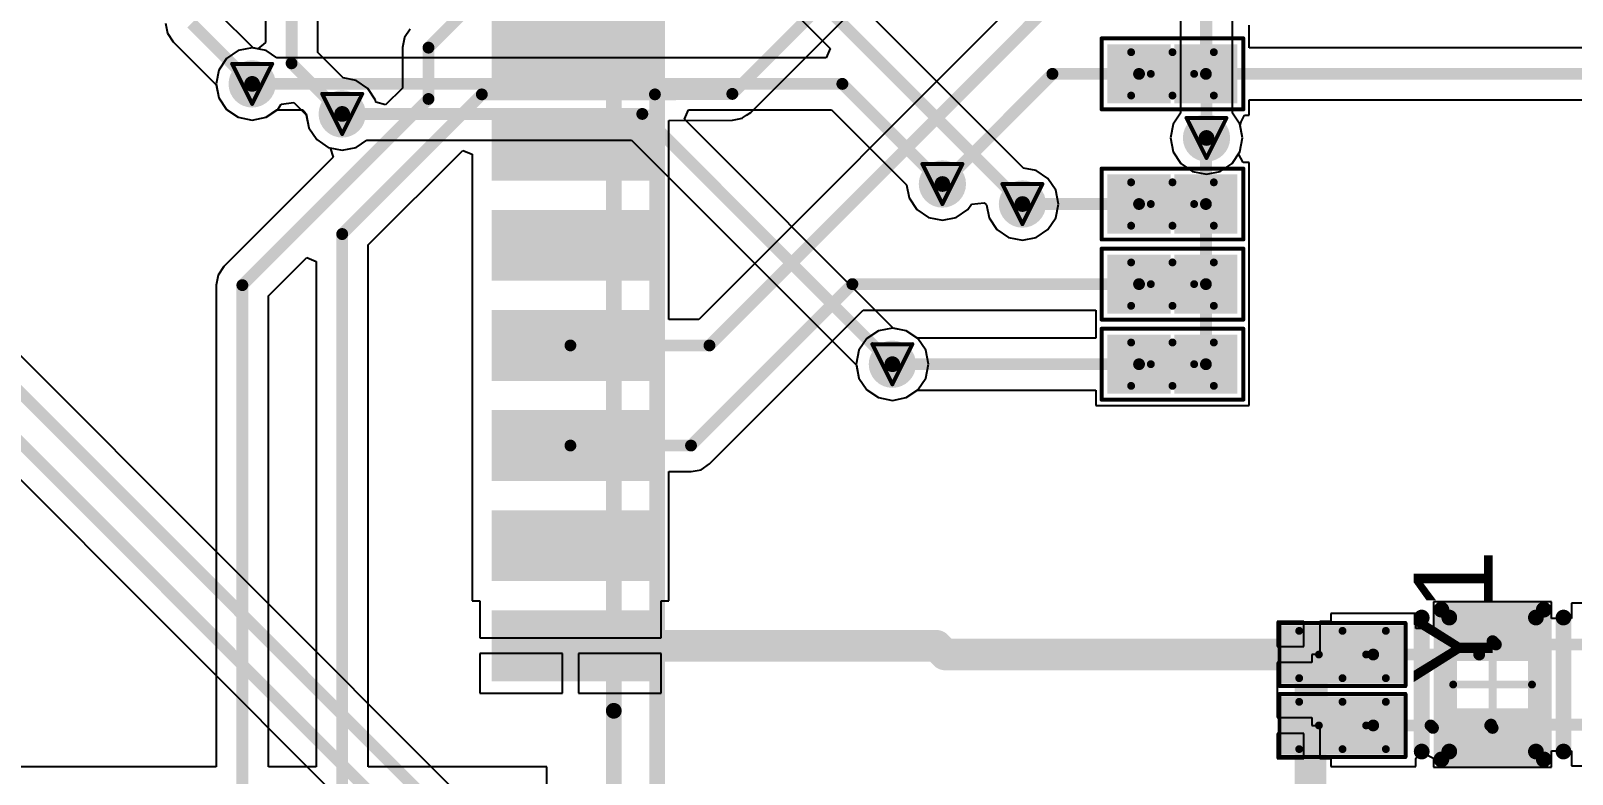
# Model space of a CAD drawing. Header units: millimetres. Extents: x 9.6 to 105, y 7.6 to 66.9.
# Drawn here: x 28.43 to 48, y 45.47 to 54.9 of the extents above; entities that cross this region are included whole.
import ezdxf

# ---------------------------------------------------------------- set-up
doc = ezdxf.new("R2010")
doc.units = ezdxf.units.MM
for name, color, linetype in [('BottomLayer', 5, 'Continuous'), ('BottomSolder', 6, 'Continuous'), ('DrillDrawing', 1, 'Continuous'), ('Mechanical13', 56, 'Continuous'), ('Mechanical15', 56, 'Continuous'), ('Mechanical16', 56, 'Continuous'), ('Mechanical2', 216, 'Continuous'), ('Mechanical3', 76, 'Continuous'), ('Mechanical5', 56, 'Continuous'), ('TopLayer', 1, 'Continuous'), ('TopOverlay', 2, 'Continuous'), ('TopPaste', 8, 'Continuous'), ('TopSolder', 216, 'Continuous'), ('ViaHoleLayer', 16, 'Continuous')]:
    doc.layers.add(name, color=color, linetype=linetype)
doc.styles.add('Arial', font='arial.ttf', dxfattribs={"height": 0.2})

msp = doc.modelspace()

# ---------------------------------------------------------------- hatches: boundary and pattern name
at = {"layer": 'BottomLayer'}
h = msp.add_hatch(color=5, dxfattribs=at)
edge = h.paths.add_edge_path()
edge.add_arc((31.242, 54.229), 0.2, 0, 360)
h = msp.add_hatch(color=5, dxfattribs=at)
edge = h.paths.add_edge_path()
edge.add_arc((32.385, 53.848), 0.2, 0, 360)
h = msp.add_hatch(color=5, dxfattribs=at)
edge = h.paths.add_edge_path()
edge.add_arc((43.358, 53.543), 0.2, 0, 360)
h = msp.add_hatch(color=5, dxfattribs=at)
edge = h.paths.add_edge_path()
edge.add_arc((40.005, 52.959), 0.2, 0, 360)
h = msp.add_hatch(color=5, dxfattribs=at)
edge = h.paths.add_edge_path()
edge.add_arc((41.021, 52.705), 0.2, 0, 360)
h = msp.add_hatch(color=5, dxfattribs=at)
edge = h.paths.add_edge_path()
edge.add_arc((39.37, 50.673), 0.2, 0, 360)
at = {"layer": 'BottomSolder'}
h = msp.add_hatch(color=6, dxfattribs=at)
edge = h.paths.add_edge_path()
edge.add_arc((31.242, 54.229), 0.3, 0, 360)
h = msp.add_hatch(color=6, dxfattribs=at)
edge = h.paths.add_edge_path()
edge.add_arc((32.385, 53.848), 0.3, 0, 360)
h = msp.add_hatch(color=6, dxfattribs=at)
edge = h.paths.add_edge_path()
edge.add_arc((43.358, 53.543), 0.3, 0, 360)
h = msp.add_hatch(color=6, dxfattribs=at)
edge = h.paths.add_edge_path()
edge.add_arc((40.005, 52.959), 0.3, 0, 360)
h = msp.add_hatch(color=6, dxfattribs=at)
edge = h.paths.add_edge_path()
edge.add_arc((41.021, 52.705), 0.3, 0, 360)
h = msp.add_hatch(color=6, dxfattribs=at)
edge = h.paths.add_edge_path()
edge.add_arc((39.37, 50.673), 0.3, 0, 360)
at = {"layer": 'TopLayer'}
for points in [[(34.283, 54.271), (34.283, 55.171), (36.283, 55.171), (36.283, 54.271)], [(42.201, 54.081), (42.201, 54.631), (42.801, 54.631), (42.801, 54.081)], [(43.051, 54.081), (43.051, 54.631), (43.651, 54.631), (43.651, 54.081)], [(34.283, 53.001), (34.283, 53.901), (36.283, 53.901), (36.283, 53.001)], [(42.201, 52.43), (42.201, 52.98), (42.801, 52.98), (42.801, 52.43)], [(43.051, 52.43), (43.051, 52.98), (43.651, 52.98), (43.651, 52.43)], [(34.283, 51.731), (34.283, 52.631), (36.283, 52.631), (36.283, 51.731)], [(42.201, 51.414), (42.201, 51.964), (42.801, 51.964), (42.801, 51.414)], [(43.051, 51.414), (43.051, 51.964), (43.651, 51.964), (43.651, 51.414)], [(34.283, 50.461), (34.283, 51.361), (36.283, 51.361), (36.283, 50.461)], [(42.201, 50.398), (42.201, 50.948), (42.801, 50.948), (42.801, 50.398)], [(43.051, 50.398), (43.051, 50.948), (43.651, 50.948), (43.651, 50.398)], [(34.283, 49.191), (34.283, 50.091), (36.283, 50.091), (36.283, 49.191)], [(34.283, 47.921), (34.283, 48.821), (36.283, 48.821), (36.283, 47.921)], [(34.283, 46.651), (34.283, 47.551), (36.283, 47.551), (36.283, 46.651)], [(46.49, 46.909), (46.49, 47.409), (47.49, 47.409), (47.49, 46.909)], [(44.985, 47.26), (44.985, 46.72), (44.405, 46.72), (44.405, 47.26)], [(45.765, 47.26), (45.765, 46.72), (45.185, 46.72), (45.185, 47.26)], [(44.985, 46.36), (44.985, 45.82), (44.405, 45.82), (44.405, 46.36)], [(45.765, 46.36), (45.765, 45.82), (45.185, 45.82), (45.185, 46.36)], [(46.49, 45.809), (46.49, 46.309), (47.49, 46.309), (47.49, 45.809)]]:
    msp.add_hatch(color=1, dxfattribs=at).paths.add_polyline_path(points)
h = msp.add_hatch(color=1, dxfattribs=at)
edge = h.paths.add_edge_path()
edge.add_arc((31.242, 54.229), 0.2, 0, 360)
h = msp.add_hatch(color=1, dxfattribs=at)
edge = h.paths.add_edge_path()
edge.add_arc((32.385, 53.848), 0.2, 0, 360)
h = msp.add_hatch(color=1, dxfattribs=at)
edge = h.paths.add_edge_path()
edge.add_arc((43.358, 53.543), 0.2, 0, 360)
h = msp.add_hatch(color=1, dxfattribs=at)
edge = h.paths.add_edge_path()
edge.add_arc((40.005, 52.959), 0.2, 0, 360)
h = msp.add_hatch(color=1, dxfattribs=at)
edge = h.paths.add_edge_path()
edge.add_arc((41.021, 52.705), 0.2, 0, 360)
h = msp.add_hatch(color=1, dxfattribs=at)
edge = h.paths.add_edge_path()
edge.add_arc((39.37, 50.673), 0.2, 0, 360)
at = {"layer": 'TopPaste'}
for points in [[(34.283, 54.271), (34.283, 55.171), (36.283, 55.171), (36.283, 54.271)], [(42.251, 54.131), (42.251, 54.581), (42.751, 54.581), (42.751, 54.131)], [(43.101, 54.131), (43.101, 54.581), (43.601, 54.581), (43.601, 54.131)], [(34.283, 53.001), (34.283, 53.901), (36.283, 53.901), (36.283, 53.001)], [(42.251, 52.48), (42.251, 52.93), (42.751, 52.93), (42.751, 52.48)], [(43.101, 52.48), (43.101, 52.93), (43.601, 52.93), (43.601, 52.48)], [(34.283, 51.731), (34.283, 52.631), (36.283, 52.631), (36.283, 51.731)], [(42.251, 51.464), (42.251, 51.914), (42.751, 51.914), (42.751, 51.464)], [(43.101, 51.464), (43.101, 51.914), (43.601, 51.914), (43.601, 51.464)], [(34.283, 50.461), (34.283, 51.361), (36.283, 51.361), (36.283, 50.461)], [(42.251, 50.448), (42.251, 50.898), (42.751, 50.898), (42.751, 50.448)], [(43.101, 50.448), (43.101, 50.898), (43.601, 50.898), (43.601, 50.448)], [(34.283, 49.191), (34.283, 50.091), (36.283, 50.091), (36.283, 49.191)], [(34.283, 47.921), (34.283, 48.821), (36.283, 48.821), (36.283, 47.921)], [(34.283, 46.651), (34.283, 47.551), (36.283, 47.551), (36.283, 46.651)], [(46.49, 46.909), (46.49, 47.409), (47.49, 47.409), (47.49, 46.909)], [(44.935, 47.21), (44.935, 46.77), (44.455, 46.77), (44.455, 47.21)], [(45.715, 47.21), (45.715, 46.77), (45.235, 46.77), (45.235, 47.21)], [(44.935, 46.31), (44.935, 45.87), (44.455, 45.87), (44.455, 46.31)], [(45.715, 46.31), (45.715, 45.87), (45.235, 45.87), (45.235, 46.31)], [(46.49, 45.809), (46.49, 46.309), (47.49, 46.309), (47.49, 45.809)]]:
    msp.add_hatch(color=8, dxfattribs=at).paths.add_polyline_path(points)
at = {"layer": 'TopSolder'}
for points in [[(34.283, 54.271), (34.283, 55.171), (36.283, 55.171), (36.283, 54.271)], [(42.101, 53.981), (42.101, 54.731), (42.901, 54.731), (42.901, 53.981)], [(42.951, 53.981), (42.951, 54.731), (43.751, 54.731), (43.751, 53.981)], [(34.283, 53.001), (34.283, 53.901), (36.283, 53.901), (36.283, 53.001)], [(42.101, 52.33), (42.101, 53.08), (42.901, 53.08), (42.901, 52.33)], [(42.951, 52.33), (42.951, 53.08), (43.751, 53.08), (43.751, 52.33)], [(34.283, 51.731), (34.283, 52.631), (36.283, 52.631), (36.283, 51.731)], [(42.101, 51.314), (42.101, 52.064), (42.901, 52.064), (42.901, 51.314)], [(42.951, 51.314), (42.951, 52.064), (43.751, 52.064), (43.751, 51.314)], [(34.283, 50.461), (34.283, 51.361), (36.283, 51.361), (36.283, 50.461)], [(42.101, 50.298), (42.101, 51.048), (42.901, 51.048), (42.901, 50.298)], [(42.951, 50.298), (42.951, 51.048), (43.751, 51.048), (43.751, 50.298)], [(34.283, 49.191), (34.283, 50.091), (36.283, 50.091), (36.283, 49.191)], [(34.283, 47.921), (34.283, 48.821), (36.283, 48.821), (36.283, 47.921)], [(34.283, 46.651), (34.283, 47.551), (36.283, 47.551), (36.283, 46.651)], [(45.085, 47.36), (45.085, 46.62), (44.305, 46.62), (44.305, 47.36)], [(45.865, 47.36), (45.865, 46.62), (45.085, 46.62), (45.085, 47.36)], [(46.49, 46.909), (46.49, 47.409), (47.49, 47.409), (47.49, 46.909)], [(45.085, 46.46), (45.085, 45.72), (44.305, 45.72), (44.305, 46.46)], [(45.865, 46.46), (45.865, 45.72), (45.085, 45.72), (45.085, 46.46)], [(46.49, 45.809), (46.49, 46.309), (47.49, 46.309), (47.49, 45.809)]]:
    msp.add_hatch(color=216, dxfattribs=at).paths.add_polyline_path(points)
h = msp.add_hatch(color=216, dxfattribs=at)
edge = h.paths.add_edge_path()
edge.add_arc((31.242, 54.229), 0.3, 0, 360)
h = msp.add_hatch(color=216, dxfattribs=at)
edge = h.paths.add_edge_path()
edge.add_arc((32.385, 53.848), 0.3, 0, 360)
h = msp.add_hatch(color=216, dxfattribs=at)
edge = h.paths.add_edge_path()
edge.add_arc((43.358, 53.543), 0.3, 0, 360)
h = msp.add_hatch(color=216, dxfattribs=at)
edge = h.paths.add_edge_path()
edge.add_arc((40.005, 52.959), 0.3, 0, 360)
h = msp.add_hatch(color=216, dxfattribs=at)
edge = h.paths.add_edge_path()
edge.add_arc((41.021, 52.705), 0.3, 0, 360)
h = msp.add_hatch(color=216, dxfattribs=at)
edge = h.paths.add_edge_path()
edge.add_arc((39.37, 50.673), 0.3, 0, 360)
at = {"layer": 'ViaHoleLayer'}
h = msp.add_hatch(color=16, dxfattribs=at)
edge = h.paths.add_edge_path()
edge.add_arc((31.242, 54.229), 0.1, 0, 360)
h = msp.add_hatch(color=16, dxfattribs=at)
edge = h.paths.add_edge_path()
edge.add_arc((32.385, 53.848), 0.1, 0, 360)
h = msp.add_hatch(color=16, dxfattribs=at)
edge = h.paths.add_edge_path()
edge.add_arc((43.358, 53.543), 0.1, 0, 360)
h = msp.add_hatch(color=16, dxfattribs=at)
edge = h.paths.add_edge_path()
edge.add_arc((40.005, 52.959), 0.1, 0, 360)
h = msp.add_hatch(color=16, dxfattribs=at)
edge = h.paths.add_edge_path()
edge.add_arc((41.021, 52.705), 0.1, 0, 360)
h = msp.add_hatch(color=16, dxfattribs=at)
edge = h.paths.add_edge_path()
edge.add_arc((39.37, 50.673), 0.1, 0, 360)

# ---------------------------------------------------------------- linework, layer by layer
at = {"layer": 'BottomLayer'}
for p, q in [((43.689, 53.857), (43.689, 57.404)), ((43.026, 57.267), (43.026, 53.857)), ((41.033, 53.161), (38.388, 55.806)), ((37.709, 55.549), (38.58, 54.678)), ((31.066, 54.653), (30.918, 54.553)), ((31.242, 54.688), (31.066, 54.653)), ((31.418, 54.653), (31.242, 54.688)), ((31.556, 54.56), (31.418, 54.653)), ((38.58, 54.678), (38.531, 54.56)), ((30.818, 54.405), (30.783, 54.229)), ((30.918, 54.553), (30.818, 54.405)), ((38.531, 54.56), (31.556, 54.56)), ((30.783, 54.229), (30.818, 54.053)), ((30.818, 54.053), (30.918, 53.905)), ((30.918, 53.905), (31.066, 53.805)), ((31.418, 53.805), (31.556, 53.898)), ((31.556, 53.898), (31.885, 53.898)), ((31.885, 53.898), (31.926, 53.848)), ((31.926, 53.848), (31.961, 53.672)), ((36.731, 53.78), (36.78, 53.898)), ((36.78, 53.898), (38.598, 53.898)), ((38.598, 53.898), (39.549, 52.947)), ((43.026, 53.857), (42.934, 53.719)), ((43.782, 53.719), (43.689, 53.857)), ((31.066, 53.805), (31.242, 53.77)), ((31.242, 53.77), (31.418, 53.805)), ((31.961, 53.672), (32.061, 53.524)), ((39.382, 51.129), (36.731, 53.78)), ((42.934, 53.719), (42.899, 53.543)), ((43.817, 53.543), (43.782, 53.719)), ((32.061, 53.524), (32.209, 53.424)), ((32.209, 53.424), (32.385, 53.389)), ((32.385, 53.389), (32.561, 53.424)), ((32.561, 53.424), (32.699, 53.517)), ((32.699, 53.517), (36.058, 53.517)), ((36.058, 53.517), (38.914, 50.661)), ((42.899, 53.543), (42.934, 53.368)), ((43.782, 53.368), (43.817, 53.543)), ((42.934, 53.368), (43.033, 53.219)), ((43.682, 53.219), (43.782, 53.368)), ((41.197, 53.129), (41.033, 53.161)), ((41.345, 53.029), (41.197, 53.129)), ((43.033, 53.219), (43.182, 53.119)), ((43.182, 53.119), (43.358, 53.084)), ((43.358, 53.084), (43.533, 53.119)), ((43.533, 53.119), (43.682, 53.219)), ((37.223, 41.858), (26.239, 52.842)), ((39.549, 52.947), (39.581, 52.783)), ((41.445, 52.881), (41.345, 53.029)), ((41.48, 52.705), (41.445, 52.881)), ((39.581, 52.783), (39.681, 52.635)), ((40.329, 52.635), (40.375, 52.703)), ((40.375, 52.703), (40.536, 52.721)), ((40.536, 52.721), (40.565, 52.693)), ((40.565, 52.693), (40.597, 52.529)), ((41.445, 52.529), (41.48, 52.705)), ((39.681, 52.635), (39.829, 52.535)), ((39.829, 52.535), (40.005, 52.5)), ((40.005, 52.5), (40.181, 52.535)), ((40.181, 52.535), (40.329, 52.635)), ((40.597, 52.529), (40.697, 52.381)), ((41.345, 52.381), (41.445, 52.529)), ((25.166, 52.344), (36.12, 41.39)), ((40.697, 52.381), (40.845, 52.281)), ((40.845, 52.281), (41.021, 52.246)), ((41.021, 52.246), (41.197, 52.281)), ((41.197, 52.281), (41.345, 52.381)), ((39.546, 51.097), (39.382, 51.129)), ((39.694, 50.997), (39.546, 51.097)), ((39.794, 50.849), (39.694, 50.997)), ((39.829, 50.673), (39.794, 50.849)), ((38.914, 50.661), (38.946, 50.497)), ((38.946, 50.497), (39.046, 50.349)), ((39.694, 50.349), (39.794, 50.497)), ((39.794, 50.497), (39.829, 50.673)), ((39.046, 50.349), (39.194, 50.249)), ((39.546, 50.249), (39.694, 50.349)), ((39.194, 50.249), (39.37, 50.214)), ((39.37, 50.214), (39.546, 50.249))]:
    msp.add_line(p, q, dxfattribs=at)
at = {"layer": 'BottomLayer', "const_width": 0.15}
for points in [[(43.358, 53.543), (43.358, 57.404)], [(37.846, 55.88), (41.021, 52.705)], [(31.242, 54.229), (38.735, 54.229)], [(38.735, 54.229), (40.005, 52.959)], [(32.385, 53.848), (36.195, 53.848)], [(36.195, 53.848), (39.37, 50.673)], [(25.4, 52.578), (36.576, 41.402)], [(25.908, 52.705), (37.211, 41.402)]]:
    msp.add_lwpolyline(points, dxfattribs=at)
at = {"layer": 'BottomLayer', "const_width": 0.075}
for points in [[(31.204, 54.229, 1), (31.28, 54.229, 1)], [(38.697, 54.229, 1), (38.773, 54.229, 1)], [(38.697, 54.229, 1), (38.773, 54.229, 1)], [(32.347, 53.848, 1), (32.423, 53.848, 1)], [(36.157, 53.848, 1), (36.233, 53.848, 1)], [(36.157, 53.848, 1), (36.233, 53.848, 1)], [(43.32, 53.543, 1), (43.395, 53.543, 1)], [(39.967, 52.959, 1), (40.043, 52.959, 1)], [(40.983, 52.705, 1), (41.059, 52.705, 1)], [(39.332, 50.673, 1), (39.408, 50.673, 1)]]:
    msp.add_lwpolyline(points, format="xyb", close=True, dxfattribs=at)
at = {"layer": 'DrillDrawing', "const_width": 0.0508}
for points in [[(30.988, 54.483), (31.496, 54.483)], [(30.988, 54.483), (31.242, 53.975)], [(31.242, 53.975), (31.496, 54.483)], [(32.131, 54.102), (32.639, 54.102)], [(32.131, 54.102), (32.385, 53.594)], [(32.385, 53.594), (32.639, 54.102)], [(43.104, 53.797), (43.612, 53.797)], [(43.104, 53.797), (43.358, 53.289)], [(43.358, 53.289), (43.612, 53.797)], [(39.751, 53.213), (40.259, 53.213)], [(39.751, 53.213), (40.005, 52.705)], [(40.005, 52.705), (40.259, 53.213)], [(40.767, 52.959), (41.275, 52.959)], [(40.767, 52.959), (41.021, 52.451)], [(41.021, 52.451), (41.275, 52.959)], [(39.116, 50.927), (39.624, 50.927)], [(39.116, 50.927), (39.37, 50.419)], [(39.37, 50.419), (39.624, 50.927)]]:
    msp.add_lwpolyline(points, dxfattribs=at)
at = {"layer": 'DrillDrawing', "const_width": 0.0254}
for points in [[(30.975, 54.483, 1), (31.001, 54.483, 1)], [(30.975, 54.483, 1), (31.001, 54.483, 1)], [(31.483, 54.483, 1), (31.509, 54.483, 1)], [(31.483, 54.483, 1), (31.509, 54.483, 1)], [(32.118, 54.102, 1), (32.144, 54.102, 1)], [(32.118, 54.102, 1), (32.144, 54.102, 1)], [(32.626, 54.102, 1), (32.652, 54.102, 1)], [(32.626, 54.102, 1), (32.652, 54.102, 1)], [(31.229, 53.975, 1), (31.255, 53.975, 1)], [(31.229, 53.975, 1), (31.255, 53.975, 1)], [(43.091, 53.797, 1), (43.116, 53.797, 1)], [(43.091, 53.797, 1), (43.116, 53.797, 1)], [(43.599, 53.797, 1), (43.624, 53.797, 1)], [(43.599, 53.797, 1), (43.624, 53.797, 1)], [(32.372, 53.594, 1), (32.398, 53.594, 1)], [(32.372, 53.594, 1), (32.398, 53.594, 1)], [(39.738, 53.213, 1), (39.764, 53.213, 1)], [(39.738, 53.213, 1), (39.764, 53.213, 1)], [(40.246, 53.213, 1), (40.272, 53.213, 1)], [(40.246, 53.213, 1), (40.272, 53.213, 1)], [(43.345, 53.289, 1), (43.37, 53.289, 1)], [(43.345, 53.289, 1), (43.37, 53.289, 1)], [(40.754, 52.959, 1), (40.78, 52.959, 1)], [(40.754, 52.959, 1), (40.78, 52.959, 1)], [(41.262, 52.959, 1), (41.288, 52.959, 1)], [(41.262, 52.959, 1), (41.288, 52.959, 1)], [(39.992, 52.705, 1), (40.018, 52.705, 1)], [(39.992, 52.705, 1), (40.018, 52.705, 1)], [(41.008, 52.451, 1), (41.034, 52.451, 1)], [(41.008, 52.451, 1), (41.034, 52.451, 1)], [(39.103, 50.927, 1), (39.129, 50.927, 1)], [(39.103, 50.927, 1), (39.129, 50.927, 1)], [(39.611, 50.927, 1), (39.637, 50.927, 1)], [(39.611, 50.927, 1), (39.637, 50.927, 1)], [(39.357, 50.419, 1), (39.383, 50.419, 1)], [(39.357, 50.419, 1), (39.383, 50.419, 1)]]:
    msp.add_lwpolyline(points, format="xyb", close=True, dxfattribs=at)
at = {"layer": 'Mechanical13', "const_width": 0.1}
for points in [[(42.401, 54.631), (43.451, 54.631)], [(42.401, 54.081), (42.401, 54.631)], [(43.451, 54.081), (43.451, 54.631)], [(42.401, 54.081), (43.451, 54.081)], [(42.401, 52.98), (43.451, 52.98)], [(42.401, 52.43), (42.401, 52.98)], [(43.451, 52.43), (43.451, 52.98)], [(42.401, 52.43), (43.451, 52.43)], [(42.401, 51.964), (43.451, 51.964)], [(42.401, 51.414), (42.401, 51.964)], [(43.451, 51.414), (43.451, 51.964)], [(42.401, 51.414), (43.451, 51.414)], [(42.401, 50.948), (43.451, 50.948)], [(42.401, 50.398), (42.401, 50.948)], [(43.451, 50.398), (43.451, 50.948)], [(42.401, 50.398), (43.451, 50.398)], [(44.535, 46.69), (44.535, 47.29)], [(44.535, 47.29), (45.635, 47.29)], [(45.635, 46.69), (45.635, 47.29)], [(44.535, 46.69), (45.635, 46.69)], [(44.535, 45.79), (44.535, 46.39)], [(44.535, 46.39), (45.635, 46.39)], [(45.635, 45.79), (45.635, 46.39)], [(44.535, 45.79), (45.635, 45.79)]]:
    msp.add_lwpolyline(points, dxfattribs=at)
at = {"layer": 'Mechanical13', "const_width": 0.05}
for points in [[(42.376, 54.631, 1), (42.426, 54.631, 1)], [(42.376, 54.631, 1), (42.426, 54.631, 1)], [(43.426, 54.631, 1), (43.476, 54.631, 1)], [(43.426, 54.631, 1), (43.476, 54.631, 1)], [(42.376, 54.081, 1), (42.426, 54.081, 1)], [(42.376, 54.081, 1), (42.426, 54.081, 1)], [(43.426, 54.081, 1), (43.476, 54.081, 1)], [(43.426, 54.081, 1), (43.476, 54.081, 1)], [(42.376, 52.98, 1), (42.426, 52.98, 1)], [(42.376, 52.98, 1), (42.426, 52.98, 1)], [(43.426, 52.98, 1), (43.476, 52.98, 1)], [(43.426, 52.98, 1), (43.476, 52.98, 1)], [(42.376, 52.43, 1), (42.426, 52.43, 1)], [(42.376, 52.43, 1), (42.426, 52.43, 1)], [(43.426, 52.43, 1), (43.476, 52.43, 1)], [(43.426, 52.43, 1), (43.476, 52.43, 1)], [(42.376, 51.964, 1), (42.426, 51.964, 1)], [(42.376, 51.964, 1), (42.426, 51.964, 1)], [(43.426, 51.964, 1), (43.476, 51.964, 1)], [(43.426, 51.964, 1), (43.476, 51.964, 1)], [(42.376, 51.414, 1), (42.426, 51.414, 1)], [(42.376, 51.414, 1), (42.426, 51.414, 1)], [(43.426, 51.414, 1), (43.476, 51.414, 1)], [(43.426, 51.414, 1), (43.476, 51.414, 1)], [(42.376, 50.948, 1), (42.426, 50.948, 1)], [(42.376, 50.948, 1), (42.426, 50.948, 1)], [(43.426, 50.948, 1), (43.476, 50.948, 1)], [(43.426, 50.948, 1), (43.476, 50.948, 1)], [(42.376, 50.398, 1), (42.426, 50.398, 1)], [(42.376, 50.398, 1), (42.426, 50.398, 1)], [(43.426, 50.398, 1), (43.476, 50.398, 1)], [(43.426, 50.398, 1), (43.476, 50.398, 1)], [(44.51, 47.29, 1), (44.56, 47.29, 1)], [(44.51, 47.29, 1), (44.56, 47.29, 1)], [(45.61, 47.29, 1), (45.66, 47.29, 1)], [(45.61, 47.29, 1), (45.66, 47.29, 1)], [(44.51, 46.69, 1), (44.56, 46.69, 1)], [(44.51, 46.69, 1), (44.56, 46.69, 1)], [(45.61, 46.69, 1), (45.66, 46.69, 1)], [(45.61, 46.69, 1), (45.66, 46.69, 1)], [(44.51, 46.39, 1), (44.56, 46.39, 1)], [(44.51, 46.39, 1), (44.56, 46.39, 1)], [(45.61, 46.39, 1), (45.66, 46.39, 1)], [(45.61, 46.39, 1), (45.66, 46.39, 1)], [(44.51, 45.79, 1), (44.56, 45.79, 1)], [(44.51, 45.79, 1), (44.56, 45.79, 1)], [(45.61, 45.79, 1), (45.66, 45.79, 1)], [(45.61, 45.79, 1), (45.66, 45.79, 1)]]:
    msp.add_lwpolyline(points, format="xyb", close=True, dxfattribs=at)
at = {"layer": 'Mechanical15'}
for points, const_width in [([(42.026, 54.806), (43.826, 54.806)], 0.05), ([(42.026, 53.906), (42.026, 54.806)], 0.05), ([(43.826, 53.906), (43.826, 54.806)], 0.05), ([(42.926, 54.081), (42.926, 54.631)], 0.1), ([(42.651, 54.356), (43.201, 54.356)], 0.1), ([(42.026, 53.906), (43.826, 53.906)], 0.05), ([(42.026, 53.155), (43.826, 53.155)], 0.05), ([(42.026, 52.255), (42.026, 53.155)], 0.05), ([(43.826, 52.255), (43.826, 53.155)], 0.05), ([(42.926, 52.43), (42.926, 52.98)], 0.1), ([(42.651, 52.705), (43.201, 52.705)], 0.1), ([(42.026, 52.255), (43.826, 52.255)], 0.05), ([(42.026, 52.139), (43.826, 52.139)], 0.05), ([(42.026, 51.239), (42.026, 52.139)], 0.05), ([(43.826, 51.239), (43.826, 52.139)], 0.05), ([(42.926, 51.414), (42.926, 51.964)], 0.1), ([(42.651, 51.689), (43.201, 51.689)], 0.1), ([(42.026, 51.239), (43.826, 51.239)], 0.05), ([(42.026, 51.123), (43.826, 51.123)], 0.05), ([(42.026, 50.223), (42.026, 51.123)], 0.05), ([(43.826, 50.223), (43.826, 51.123)], 0.05), ([(42.926, 50.398), (42.926, 50.948)], 0.1), ([(42.651, 50.673), (43.201, 50.673)], 0.1), ([(42.026, 50.223), (43.826, 50.223)], 0.05), ([(44.285, 46.59), (44.285, 47.39)], 0.05), ([(44.285, 47.39), (45.885, 47.39)], 0.05), ([(45.885, 46.59), (45.885, 47.39)], 0.05), ([(45.085, 46.69), (45.085, 47.29)], 0.1), ([(44.785, 46.99), (45.385, 46.99)], 0.1), ([(44.285, 46.59), (45.885, 46.59)], 0.05), ([(44.285, 45.69), (44.285, 46.49)], 0.05), ([(44.285, 46.49), (45.885, 46.49)], 0.05), ([(45.085, 45.79), (45.085, 46.39)], 0.1), ([(45.885, 45.69), (45.885, 46.49)], 0.05), ([(44.785, 46.09), (45.385, 46.09)], 0.1), ([(44.285, 45.69), (45.885, 45.69)], 0.05)]:
    msp.add_lwpolyline(points, dxfattribs=dict(at, const_width=const_width))
for points, const_width in [([(42.013, 54.806, 1), (42.038, 54.806, 1)], 0.025), ([(42.013, 54.806, 1), (42.038, 54.806, 1)], 0.025), ([(43.814, 54.806, 1), (43.839, 54.806, 1)], 0.025), ([(43.814, 54.806, 1), (43.839, 54.806, 1)], 0.025), ([(42.901, 54.631, 1), (42.951, 54.631, 1)], 0.05), ([(42.626, 54.356, 1), (42.676, 54.356, 1)], 0.05), ([(43.176, 54.356, 1), (43.226, 54.356, 1)], 0.05), ([(42.901, 54.081, 1), (42.951, 54.081, 1)], 0.05), ([(42.013, 53.906, 1), (42.038, 53.906, 1)], 0.025), ([(42.013, 53.906, 1), (42.038, 53.906, 1)], 0.025), ([(43.814, 53.906, 1), (43.839, 53.906, 1)], 0.025), ([(43.814, 53.906, 1), (43.839, 53.906, 1)], 0.025), ([(42.013, 53.155, 1), (42.038, 53.155, 1)], 0.025), ([(42.013, 53.155, 1), (42.038, 53.155, 1)], 0.025), ([(43.814, 53.155, 1), (43.839, 53.155, 1)], 0.025), ([(43.814, 53.155, 1), (43.839, 53.155, 1)], 0.025), ([(42.901, 52.98, 1), (42.951, 52.98, 1)], 0.05), ([(42.626, 52.705, 1), (42.676, 52.705, 1)], 0.05), ([(43.176, 52.705, 1), (43.226, 52.705, 1)], 0.05), ([(42.901, 52.43, 1), (42.951, 52.43, 1)], 0.05), ([(42.013, 52.255, 1), (42.038, 52.255, 1)], 0.025), ([(42.013, 52.255, 1), (42.038, 52.255, 1)], 0.025), ([(43.814, 52.255, 1), (43.839, 52.255, 1)], 0.025), ([(43.814, 52.255, 1), (43.839, 52.255, 1)], 0.025), ([(42.013, 52.139, 1), (42.038, 52.139, 1)], 0.025), ([(42.013, 52.139, 1), (42.038, 52.139, 1)], 0.025), ([(43.814, 52.139, 1), (43.839, 52.139, 1)], 0.025), ([(43.814, 52.139, 1), (43.839, 52.139, 1)], 0.025), ([(42.901, 51.964, 1), (42.951, 51.964, 1)], 0.05), ([(42.626, 51.689, 1), (42.676, 51.689, 1)], 0.05), ([(43.176, 51.689, 1), (43.226, 51.689, 1)], 0.05), ([(42.901, 51.414, 1), (42.951, 51.414, 1)], 0.05), ([(42.013, 51.239, 1), (42.038, 51.239, 1)], 0.025), ([(42.013, 51.239, 1), (42.038, 51.239, 1)], 0.025), ([(42.013, 51.123, 1), (42.038, 51.123, 1)], 0.025), ([(42.013, 51.123, 1), (42.038, 51.123, 1)], 0.025), ([(43.814, 51.239, 1), (43.839, 51.239, 1)], 0.025), ([(43.814, 51.239, 1), (43.839, 51.239, 1)], 0.025), ([(43.814, 51.123, 1), (43.839, 51.123, 1)], 0.025), ([(43.814, 51.123, 1), (43.839, 51.123, 1)], 0.025), ([(42.901, 50.948, 1), (42.951, 50.948, 1)], 0.05), ([(42.626, 50.673, 1), (42.676, 50.673, 1)], 0.05), ([(43.176, 50.673, 1), (43.226, 50.673, 1)], 0.05), ([(42.901, 50.398, 1), (42.951, 50.398, 1)], 0.05), ([(42.013, 50.223, 1), (42.038, 50.223, 1)], 0.025), ([(42.013, 50.223, 1), (42.038, 50.223, 1)], 0.025), ([(43.814, 50.223, 1), (43.839, 50.223, 1)], 0.025), ([(43.814, 50.223, 1), (43.839, 50.223, 1)], 0.025), ([(44.273, 47.39, 1), (44.298, 47.39, 1)], 0.025), ([(44.273, 47.39, 1), (44.298, 47.39, 1)], 0.025), ([(45.872, 47.39, 1), (45.897, 47.39, 1)], 0.025), ([(45.872, 47.39, 1), (45.897, 47.39, 1)], 0.025), ([(45.06, 47.29, 1), (45.11, 47.29, 1)], 0.05), ([(44.76, 46.99, 1), (44.81, 46.99, 1)], 0.05), ([(45.36, 46.99, 1), (45.41, 46.99, 1)], 0.05), ([(44.273, 46.59, 1), (44.298, 46.59, 1)], 0.025), ([(44.273, 46.59, 1), (44.298, 46.59, 1)], 0.025), ([(45.06, 46.69, 1), (45.11, 46.69, 1)], 0.05), ([(45.872, 46.59, 1), (45.897, 46.59, 1)], 0.025), ([(45.872, 46.59, 1), (45.897, 46.59, 1)], 0.025), ([(44.273, 46.49, 1), (44.298, 46.49, 1)], 0.025), ([(44.273, 46.49, 1), (44.298, 46.49, 1)], 0.025), ([(45.06, 46.39, 1), (45.11, 46.39, 1)], 0.05), ([(45.872, 46.49, 1), (45.897, 46.49, 1)], 0.025), ([(45.872, 46.49, 1), (45.897, 46.49, 1)], 0.025), ([(44.76, 46.09, 1), (44.81, 46.09, 1)], 0.05), ([(45.36, 46.09, 1), (45.41, 46.09, 1)], 0.05), ([(45.06, 45.79, 1), (45.11, 45.79, 1)], 0.05), ([(44.273, 45.69, 1), (44.298, 45.69, 1)], 0.025), ([(44.273, 45.69, 1), (44.298, 45.69, 1)], 0.025), ([(45.872, 45.69, 1), (45.897, 45.69, 1)], 0.025), ([(45.872, 45.69, 1), (45.897, 45.69, 1)], 0.025)]:
    msp.add_lwpolyline(points, format="xyb", close=True, dxfattribs=dict(at, const_width=const_width))
at = {"layer": 'Mechanical16', "const_width": 0.1}
for points in [[(46.99, 46.109), (46.99, 47.109)], [(46.49, 46.609), (47.49, 46.609)]]:
    msp.add_lwpolyline(points, dxfattribs=at)
at = {"layer": 'Mechanical16', "const_width": 0.05}
for points in [[(46.965, 47.109, 1), (47.015, 47.109, 1)], [(46.465, 46.609, 1), (46.515, 46.609, 1)], [(47.465, 46.609, 1), (47.515, 46.609, 1)], [(46.965, 46.109, 1), (47.015, 46.109, 1)]]:
    msp.add_lwpolyline(points, format="xyb", close=True, dxfattribs=at)
at = {"layer": 'Mechanical2', "const_width": 0.2}
for points in [[(35.833, 43.766), (35.833, 61.866)], [(46.44, 45.759), (46.44, 47.459)], [(46.44, 47.459), (47.54, 47.459)], [(47.54, 45.759), (47.54, 47.459)], [(46.44, 45.759), (47.54, 45.759)]]:
    msp.add_lwpolyline(points, dxfattribs=at)
at = {"layer": 'Mechanical2', "const_width": 0.1}
for points in [[(46.39, 47.459, 1), (46.49, 47.459, 1)], [(46.39, 47.459, 1), (46.49, 47.459, 1)], [(47.49, 47.459, 1), (47.59, 47.459, 1)], [(47.49, 47.459, 1), (47.59, 47.459, 1)], [(46.39, 45.759, 1), (46.49, 45.759, 1)], [(46.39, 45.759, 1), (46.49, 45.759, 1)], [(47.49, 45.759, 1), (47.59, 45.759, 1)], [(47.49, 45.759, 1), (47.59, 45.759, 1)]]:
    msp.add_lwpolyline(points, format="xyb", close=True, dxfattribs=at)
at = {"layer": 'Mechanical3', "const_width": 0.2}
for points in [[(36.383, 43.216), (36.383, 62.416)], [(46.34, 45.659), (46.34, 47.559)], [(46.34, 47.559), (47.64, 47.559)], [(47.64, 45.659), (47.64, 47.559)], [(46.34, 45.659), (47.64, 45.659)]]:
    msp.add_lwpolyline(points, dxfattribs=at)
at = {"layer": 'Mechanical3', "const_width": 0.1}
for points in [[(46.29, 47.559, 1), (46.39, 47.559, 1)], [(46.29, 47.559, 1), (46.39, 47.559, 1)], [(47.59, 47.559, 1), (47.69, 47.559, 1)], [(47.59, 47.559, 1), (47.69, 47.559, 1)], [(46.29, 45.659, 1), (46.39, 45.659, 1)], [(46.29, 45.659, 1), (46.39, 45.659, 1)], [(47.59, 45.659, 1), (47.69, 45.659, 1)], [(47.59, 45.659, 1), (47.69, 45.659, 1)]]:
    msp.add_lwpolyline(points, format="xyb", close=True, dxfattribs=at)
at = {"layer": 'Mechanical5', "const_width": 0.2}
for points in [[(36.383, 43.216), (36.383, 62.416)], [(46.34, 45.659), (46.34, 47.559)], [(46.34, 47.559), (47.64, 47.559)], [(47.64, 45.659), (47.64, 47.559)], [(46.34, 45.659), (47.64, 45.659)]]:
    msp.add_lwpolyline(points, dxfattribs=at)
at = {"layer": 'Mechanical5', "const_width": 0.1}
for points in [[(46.29, 47.559, 1), (46.39, 47.559, 1)], [(46.29, 47.559, 1), (46.39, 47.559, 1)], [(47.59, 47.559, 1), (47.69, 47.559, 1)], [(47.59, 47.559, 1), (47.69, 47.559, 1)], [(46.29, 45.659, 1), (46.39, 45.659, 1)], [(46.29, 45.659, 1), (46.39, 45.659, 1)], [(47.59, 45.659, 1), (47.69, 45.659, 1)], [(47.59, 45.659, 1), (47.69, 45.659, 1)]]:
    msp.add_lwpolyline(points, format="xyb", close=True, dxfattribs=at)
at = {"layer": 'TopLayer'}
for p, q in [((31.412, 60.066), (31.412, 54.754)), ((32.074, 54.627), (32.074, 60.066)), ((37.572, 53.868), (40.046, 56.342)), ((41.402, 55.733), (36.911, 51.242)), ((30.142, 54.998), (30.167, 54.871)), ((31.254, 54.685), (30.804, 55.135)), ((30.167, 54.871), (30.239, 54.764)), ((33.174, 54.816), (33.149, 54.689)), ((33.246, 54.923), (33.174, 54.816)), ((43.901, 54.881), (43.901, 54.974)), ((43.901, 54.687), (43.901, 54.881)), ((43.901, 54.881), (43.901, 54.881)), ((30.239, 54.764), (30.786, 54.217)), ((31.313, 54.674), (31.254, 54.685)), ((31.412, 54.754), (31.313, 54.674)), ((32.397, 54.304), (32.074, 54.627)), ((33.149, 54.689), (33.149, 54.176)), ((56.347, 54.687), (43.901, 54.687)), ((30.786, 54.217), (30.818, 54.053)), ((32.561, 54.272), (32.397, 54.304)), ((32.709, 54.172), (32.561, 54.272)), ((30.818, 54.053), (30.918, 53.905)), ((32.809, 54.024), (32.709, 54.172)), ((32.814, 53.999), (32.809, 54.024)), ((33.149, 54.176), (32.935, 53.962)), ((43.901, 53.831), (43.901, 54.025)), ((43.901, 54.025), (56.484, 54.025)), ((30.918, 53.905), (31.066, 53.805)), ((31.418, 53.805), (31.566, 53.905)), ((31.566, 53.905), (31.612, 53.973)), ((31.612, 53.973), (31.773, 53.991)), ((31.773, 53.991), (31.929, 53.836)), ((31.929, 53.836), (31.961, 53.672)), ((32.935, 53.962), (32.814, 53.999)), ((37.467, 53.797), (37.519, 53.832)), ((37.519, 53.832), (37.572, 53.868)), ((43.796, 53.746), (43.841, 53.831)), ((43.841, 53.831), (43.901, 53.831)), ((31.066, 53.805), (31.242, 53.77)), ((31.242, 53.77), (31.418, 53.805)), ((31.961, 53.672), (32.061, 53.524)), ((36.533, 53.766), (37.34, 53.771)), ((36.533, 52.751), (36.533, 53.766)), ((37.34, 53.771), (37.403, 53.783)), ((37.403, 53.783), (37.465, 53.796)), ((37.465, 53.796), (37.466, 53.796)), ((37.466, 53.796), (37.467, 53.797)), ((43.785, 53.704), (43.796, 53.746)), ((43.817, 53.543), (43.785, 53.704)), ((32.061, 53.524), (32.209, 53.424)), ((32.209, 53.424), (32.234, 53.419)), ((43.782, 53.368), (43.817, 53.543)), ((32.271, 53.298), (30.884, 51.911)), ((32.234, 53.419), (32.271, 53.298)), ((32.716, 52.187), (33.916, 53.386)), ((33.916, 53.386), (34.033, 53.337)), ((34.033, 53.337), (34.033, 52.751)), ((43.765, 53.342), (43.782, 53.368)), ((43.824, 53.23), (43.765, 53.342)), ((43.901, 53.23), (43.824, 53.23)), ((43.901, 52.18), (43.901, 53.23)), ((34.033, 52.751), (34.033, 51.481)), ((36.533, 51.242), (36.533, 52.751)), ((32.716, 45.566), (32.716, 52.187)), ((43.901, 51.164), (43.901, 52.18)), ((30.884, 51.911), (30.812, 51.803)), ((31.449, 51.539), (31.936, 52.026)), ((31.936, 52.026), (32.054, 51.977)), ((32.054, 51.977), (32.054, 45.566)), ((30.812, 51.803), (30.787, 51.676)), ((30.787, 51.676), (30.787, 45.566)), ((31.449, 45.566), (31.449, 51.539)), ((34.033, 51.481), (34.033, 50.211)), ((37.048, 49.407), (38.999, 51.358)), ((38.999, 51.358), (41.951, 51.358)), ((41.951, 51.358), (41.951, 51.004)), ((36.911, 51.242), (36.533, 51.242)), ((39.194, 51.097), (39.046, 50.997)), ((39.37, 51.132), (39.194, 51.097)), ((39.546, 51.097), (39.37, 51.132)), ((39.684, 51.004), (39.546, 51.097)), ((43.901, 50.148), (43.901, 51.164)), ((39.046, 50.997), (38.946, 50.849)), ((41.951, 51.004), (39.684, 51.004)), ((38.946, 50.849), (38.911, 50.673)), ((38.911, 50.673), (38.946, 50.497)), ((38.946, 50.497), (39.046, 50.349)), ((39.046, 50.349), (39.194, 50.249)), ((39.546, 50.249), (39.684, 50.342)), ((39.684, 50.342), (41.951, 50.342)), ((41.951, 50.342), (41.951, 50.148)), ((34.033, 50.211), (34.033, 48.941)), ((39.194, 50.249), (39.37, 50.214)), ((39.37, 50.214), (39.546, 50.249)), ((41.951, 50.148), (43.901, 50.148)), ((36.814, 49.31), (36.941, 49.335)), ((36.941, 49.335), (37.048, 49.407)), ((36.533, 48.941), (36.533, 49.31)), ((36.533, 49.31), (36.814, 49.31)), ((34.033, 48.941), (34.033, 47.671)), ((36.533, 47.671), (36.533, 48.941)), ((34.033, 47.671), (34.133, 47.671)), ((34.133, 47.671), (34.133, 47.201)), ((36.433, 47.201), (36.433, 47.671)), ((36.433, 47.671), (36.533, 47.671)), ((47.74, 47.659), (46.24, 47.659)), ((46.24, 47.659), (46.24, 47.321)), ((47.74, 47.448), (47.74, 47.659)), ((49.94, 47.642), (47.99, 47.642)), ((47.99, 47.642), (47.99, 47.448)), ((44.595, 47.41), (44.255, 47.41)), ((44.255, 47.41), (44.255, 47.09)), ((44.595, 47.09), (44.595, 47.41)), ((44.935, 47.41), (44.795, 47.41)), ((44.795, 47.41), (44.795, 46.99)), ((46.015, 47.51), (44.935, 47.51)), ((44.935, 47.51), (44.935, 47.41)), ((46.015, 47.321), (46.015, 47.51)), ((47.99, 47.448), (47.74, 47.448)), ((34.133, 47.201), (35.283, 47.201)), ((35.283, 47.201), (36.433, 47.201)), ((46.24, 47.321), (46.015, 47.321)), ((35.183, 47.001), (34.133, 47.001)), ((34.133, 47.001), (34.133, 46.501)), ((35.183, 46.501), (35.183, 47.001)), ((36.433, 47.001), (35.383, 47.001)), ((35.383, 47.001), (35.383, 46.501)), ((36.433, 46.501), (36.433, 47.001)), ((44.255, 47.09), (44.595, 47.09)), ((44.795, 46.99), (44.695, 46.99)), ((44.695, 46.99), (44.695, 46.89)), ((44.695, 46.89), (44.255, 46.89)), ((44.255, 46.89), (44.255, 46.57)), ((34.133, 46.501), (35.183, 46.501)), ((35.383, 46.501), (36.433, 46.501)), ((44.255, 46.57), (44.255, 46.57)), ((44.255, 46.57), (44.255, 46.51)), ((44.255, 46.51), (44.255, 46.51)), ((44.255, 46.51), (44.255, 46.19)), ((44.255, 46.19), (44.695, 46.19)), ((44.695, 46.19), (44.695, 46.09)), ((44.595, 45.99), (44.255, 45.99)), ((44.255, 45.99), (44.255, 45.67)), ((44.595, 45.67), (44.595, 45.99)), ((44.695, 46.09), (44.795, 46.09)), ((44.795, 46.09), (44.795, 45.67)), ((44.255, 45.67), (44.595, 45.67)), ((44.795, 45.67), (44.935, 45.67)), ((44.935, 45.67), (44.935, 45.57)), ((46.015, 45.672), (46.02, 45.676)), ((46.015, 45.57), (46.015, 45.672)), ((46.02, 45.676), (46.112, 45.738)), ((46.112, 45.738), (46.118, 45.74)), ((46.118, 45.74), (46.24, 45.673)), ((46.24, 45.673), (46.24, 45.559)), ((47.74, 45.559), (47.74, 45.77)), ((47.74, 45.77), (47.99, 45.77)), ((47.99, 45.77), (47.99, 45.576)), ((30.787, 45.566), (23.826, 45.566)), ((32.054, 45.566), (31.449, 45.566)), ((34.983, 45.566), (32.716, 45.566)), ((34.983, 43.066), (34.983, 45.566)), ((44.935, 45.57), (46.015, 45.57)), ((46.24, 45.559), (47.74, 45.559)), ((47.99, 45.576), (49.94, 45.576))]:
    msp.add_line(p, q, dxfattribs=at)
for points, const_width in [([(31.743, 54.49), (31.743, 61.316)], 0.15), ([(37.338, 54.102), (39.812, 56.576)], 0.15), ([(33.48, 54.689), (34.157, 55.366)], 0.15), ([(37.048, 50.911), (41.636, 55.499)], 0.15), ([(43.351, 54.356), (43.351, 55.499)], 0.15), ([(30.473, 54.998), (31.242, 54.229)], 0.15), ([(33.48, 54.038), (33.48, 54.689)], 0.15), ([(31.743, 54.49), (32.385, 53.848)], 0.15), ([(40.005, 52.959), (41.402, 54.356)], 0.15), ([(41.402, 54.356), (42.501, 54.356)], 0.15), ([(43.351, 54.356), (56.484, 54.356)], 0.15), ([(31.118, 51.676), (33.48, 54.038)], 0.15), ([(32.385, 52.324), (34.157, 54.096)], 0.15), ([(34.157, 54.096), (36.355, 54.096)], 0.15), ([(36.355, 54.096), (37.338, 54.102)], 0.15), ([(43.351, 53.536), (43.358, 53.543)], 0.15), ([(43.351, 52.705), (43.351, 53.536)], 0.15), ([(41.021, 52.705), (42.501, 52.705)], 0.15), ([(43.351, 51.689), (43.351, 52.705)], 0.15), ([(32.385, 42.279), (32.385, 52.324)], 0.15), ([(31.118, 43.243), (31.118, 51.676)], 0.15), ([(36.814, 49.641), (38.862, 51.689)], 0.15), ([(38.862, 51.689), (42.501, 51.689)], 0.15), ([(43.351, 50.673), (43.351, 51.689)], 0.15), ([(35.283, 50.911), (37.048, 50.911)], 0.15), ([(39.37, 50.673), (42.501, 50.673)], 0.15), ([(35.283, 49.641), (36.814, 49.641)], 0.15), ([(35.283, 47.101), (39.929, 47.101)], 0.4), ([(39.929, 47.101), (40.04, 46.99)], 0.4), ([(40.04, 46.99), (44.679, 46.99)], 0.4), ([(44.679, 43.224), (44.679, 46.99)], 0.4), ([(44.679, 46.99), (44.695, 46.99)], 0.4), ([(44.695, 46.09), (44.695, 46.99)], 0.4), ([(46.821, 46.99), (46.99, 47.159)], 0.15), ([(46.99, 47.159), (47.032, 47.117)], 0.15), ([(47.032, 47.117), (48.54, 47.117)], 0.15), ([(45.475, 46.99), (46.821, 46.99)], 0.15), ([(45.475, 46.09), (46.203, 46.09)], 0.15), ([(46.203, 46.09), (46.233, 46.059)], 0.15), ([(46.203, 46.09), (46.959, 46.09)], 0.15), ([(46.233, 46.059), (46.99, 46.059)], 0.15), ([(46.959, 46.09), (46.971, 46.101)], 0.15), ([(46.971, 46.101), (48.54, 46.101)], 0.15)]:
    msp.add_lwpolyline(points, dxfattribs=dict(at, const_width=const_width))
for points, const_width in [([(33.443, 54.689, 1), (33.518, 54.689, 1)], 0.075), ([(33.443, 54.689, 1), (33.518, 54.689, 1)], 0.075), ([(31.705, 54.49, 1), (31.78, 54.49, 1)], 0.075), ([(31.705, 54.49, 1), (31.78, 54.49, 1)], 0.075), ([(41.364, 54.356, 1), (41.44, 54.356, 1)], 0.075), ([(41.364, 54.356, 1), (41.44, 54.356, 1)], 0.075), ([(42.464, 54.356, 1), (42.539, 54.356, 1)], 0.075), ([(43.313, 54.356, 1), (43.388, 54.356, 1)], 0.075), ([(43.313, 54.356, 1), (43.388, 54.356, 1)], 0.075), ([(31.204, 54.229, 1), (31.28, 54.229, 1)], 0.075), ([(33.443, 54.038, 1), (33.518, 54.038, 1)], 0.075), ([(33.443, 54.038, 1), (33.518, 54.038, 1)], 0.075), ([(34.12, 54.096, 1), (34.195, 54.096, 1)], 0.075), ([(34.12, 54.096, 1), (34.195, 54.096, 1)], 0.075), ([(36.318, 54.096, 1), (36.393, 54.096, 1)], 0.075), ([(36.318, 54.096, 1), (36.393, 54.096, 1)], 0.075), ([(37.3, 54.102, 1), (37.376, 54.102, 1)], 0.075), ([(37.3, 54.102, 1), (37.376, 54.102, 1)], 0.075), ([(32.347, 53.848, 1), (32.423, 53.848, 1)], 0.075), ([(43.32, 53.543, 1), (43.395, 53.543, 1)], 0.075), ([(43.313, 53.536, 1), (43.388, 53.536, 1)], 0.075), ([(43.313, 53.536, 1), (43.388, 53.536, 1)], 0.075), ([(39.967, 52.959, 1), (40.043, 52.959, 1)], 0.075), ([(40.983, 52.705, 1), (41.059, 52.705, 1)], 0.075), ([(42.464, 52.705, 1), (42.539, 52.705, 1)], 0.075), ([(43.313, 52.705, 1), (43.388, 52.705, 1)], 0.075), ([(43.313, 52.705, 1), (43.388, 52.705, 1)], 0.075), ([(32.347, 52.324, 1), (32.423, 52.324, 1)], 0.075), ([(32.347, 52.324, 1), (32.423, 52.324, 1)], 0.075), ([(31.08, 51.676, 1), (31.155, 51.676, 1)], 0.075), ([(31.08, 51.676, 1), (31.155, 51.676, 1)], 0.075), ([(38.824, 51.689, 1), (38.9, 51.689, 1)], 0.075), ([(38.824, 51.689, 1), (38.9, 51.689, 1)], 0.075), ([(42.464, 51.689, 1), (42.539, 51.689, 1)], 0.075), ([(43.313, 51.689, 1), (43.388, 51.689, 1)], 0.075), ([(43.313, 51.689, 1), (43.388, 51.689, 1)], 0.075), ([(35.245, 50.911, 1), (35.32, 50.911, 1)], 0.075), ([(37.01, 50.911, 1), (37.085, 50.911, 1)], 0.075), ([(37.01, 50.911, 1), (37.085, 50.911, 1)], 0.075), ([(39.332, 50.673, 1), (39.408, 50.673, 1)], 0.075), ([(42.464, 50.673, 1), (42.539, 50.673, 1)], 0.075), ([(43.313, 50.673, 1), (43.388, 50.673, 1)], 0.075), ([(35.245, 49.641, 1), (35.32, 49.641, 1)], 0.075), ([(36.776, 49.641, 1), (36.851, 49.641, 1)], 0.075), ([(36.776, 49.641, 1), (36.851, 49.641, 1)], 0.075), ([(35.183, 47.101, 1), (35.383, 47.101, 1)], 0.2), ([(39.829, 47.101, 1), (40.029, 47.101, 1)], 0.2), ([(39.829, 47.101, 1), (40.029, 47.101, 1)], 0.2), ([(39.94, 46.99, 1), (40.14, 46.99, 1)], 0.2), ([(39.94, 46.99, 1), (40.14, 46.99, 1)], 0.2), ([(44.579, 46.99, 1), (44.779, 46.99, 1)], 0.2), ([(44.579, 46.99, 1), (44.779, 46.99, 1)], 0.2), ([(44.579, 46.99, 1), (44.779, 46.99, 1)], 0.2), ([(44.595, 46.99, 1), (44.795, 46.99, 1)], 0.2), ([(44.595, 46.99, 1), (44.795, 46.99, 1)], 0.2), ([(46.952, 47.159, 1), (47.028, 47.159, 1)], 0.075), ([(46.952, 47.159, 1), (47.028, 47.159, 1)], 0.075), ([(46.995, 47.117, 1), (47.07, 47.117, 1)], 0.075), ([(46.995, 47.117, 1), (47.07, 47.117, 1)], 0.075), ([(45.437, 46.99, 1), (45.512, 46.99, 1)], 0.075), ([(46.783, 46.99, 1), (46.858, 46.99, 1)], 0.075), ([(46.783, 46.99, 1), (46.858, 46.99, 1)], 0.075), ([(44.595, 46.09, 1), (44.795, 46.09, 1)], 0.2), ([(45.437, 46.09, 1), (45.512, 46.09, 1)], 0.075), ([(46.165, 46.09, 1), (46.24, 46.09, 1)], 0.075), ([(46.165, 46.09, 1), (46.24, 46.09, 1)], 0.075), ([(46.165, 46.09, 1), (46.24, 46.09, 1)], 0.075), ([(46.196, 46.059, 1), (46.271, 46.059, 1)], 0.075), ([(46.196, 46.059, 1), (46.271, 46.059, 1)], 0.075), ([(46.922, 46.09, 1), (46.997, 46.09, 1)], 0.075), ([(46.922, 46.09, 1), (46.997, 46.09, 1)], 0.075), ([(46.933, 46.101, 1), (47.008, 46.101, 1)], 0.075), ([(46.933, 46.101, 1), (47.008, 46.101, 1)], 0.075), ([(46.952, 46.059, 1), (47.028, 46.059, 1)], 0.075)]:
    msp.add_lwpolyline(points, format="xyb", close=True, dxfattribs=dict(at, const_width=const_width))
at = {"layer": 'TopOverlay', "const_width": 0.2}
for points in [[(46.09, 45.759), (46.09, 47.459)], [(47.89, 45.759), (47.89, 47.459)], [(35.833, 43.766), (35.833, 46.276)]]:
    msp.add_lwpolyline(points, dxfattribs=at)
at = {"layer": 'TopOverlay', "const_width": 0.1}
for points in [[(46.04, 47.459, 1), (46.14, 47.459, 1)], [(47.84, 47.459, 1), (47.94, 47.459, 1)], [(35.783, 46.276, 1), (35.883, 46.276, 1)], [(46.04, 45.759, 1), (46.14, 45.759, 1)], [(47.84, 45.759, 1), (47.94, 45.759, 1)]]:
    msp.add_lwpolyline(points, format="xyb", close=True, dxfattribs=at)

# ---------------------------------------------------------------- texts
at = {"layer": 'Mechanical5', "style": 'Arial'}
msp.add_text('Y1', height=1, rotation=90, dxfattribs=at).set_placement((46.99, 46.61))

doc.saveas('drawing.dxf')
